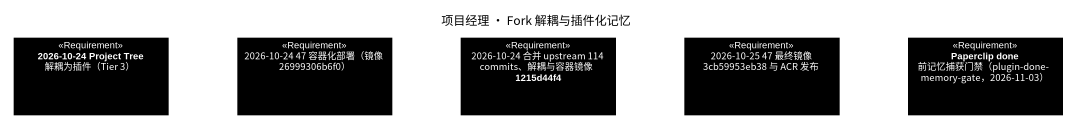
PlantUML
@startuml
title 项目经理 · Fork 解耦与插件化记忆
hide circle
hide empty members
class "2026-10-24 Project Tree 解耦为插件（Tier 3）" as c2026_10_24_Project_Tree <<Requirement>> #000000
class "2026-10-24 47 容器化部署（镜像 26999306b6f0）" as c2026_10_24_47_容器化部署_镜像 <<Requirement>> #000000
class "2026-10-24 合并 upstream 114 commits、解耦与容器镜像 1215d44f4" as c2026_10_24_合并_upstream_114 <<Requirement>> #000000
class "2026-10-25 47 最终镜像 3cb59953eb38 与 ACR 发布" as c2026_10_25_47_最终镜像 <<Requirement>> #000000
class "Paperclip done 前记忆捕获门禁（plugin-done-memory-gate，2026-11-03）" as Paperclip_done_前记忆捕获门禁 <<Requirement>> #000000
@enduml
